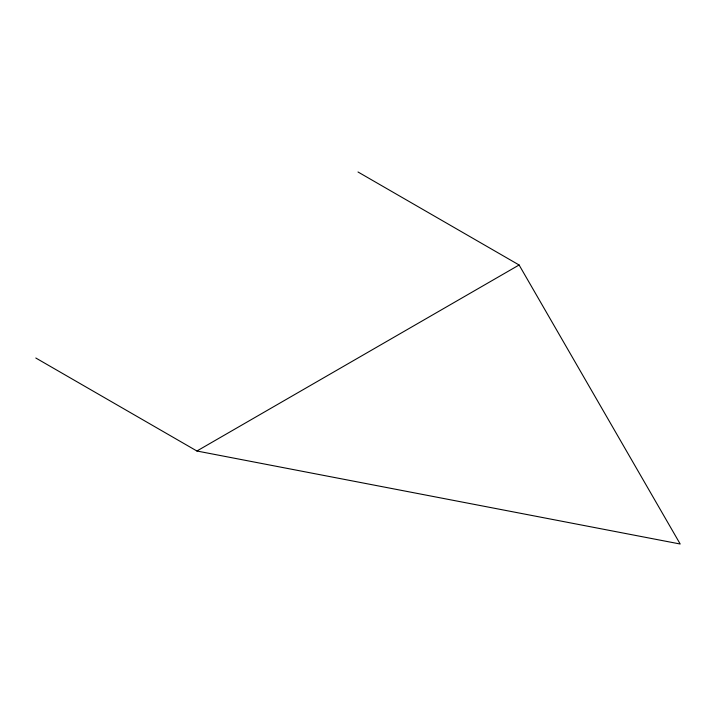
<?xml version="1.0" encoding="UTF-8"?>
<svg xmlns="http://www.w3.org/2000/svg" width="716" height="716" viewBox="0 0 716 716"><rect width="100%" height="100%" fill="white"/><g stroke="black" fill="none" stroke-linecap="round" stroke-linejoin="round"><path stroke-width="1.07" d="M196.9 451.008L519.1 264.992L680.2 544.017L196.9 451.008L35.8 358M358 171.983L519.1 264.992"/></g></svg>
